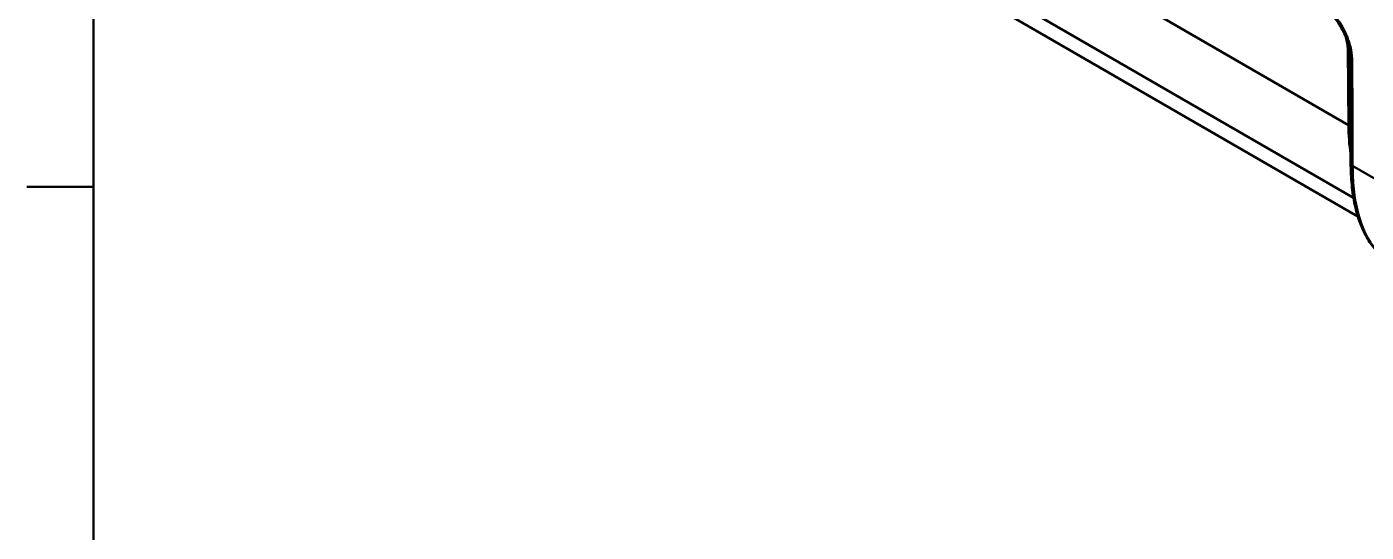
# Model space of a CAD drawing. Header units: millimetres. Extents: x 0 to 1485, y 0 to 1050.
# Drawn here: x 15.3 to 210.7, y 124.7 to 198.3 of the extents above; entities that cross this region are included whole.
import ezdxf

# ---------------------------------------------------------------- set-up
doc = ezdxf.new("R2010")
doc.units = ezdxf.units.MM
doc.header["$LTSCALE"] = 2.5
doc.layers.get('0').update_dxf_attribs({"lineweight": 50})
for name, color, linetype, lineweight in [('Rahmen_0', 7, 'Continuous', 50), ('Sichtbar (ISO)', 7, 'Continuous', 50), ('Sichtbar schmal (ISO)', 7, 'Continuous', 50)]:
    doc.layers.add(name, color=color, linetype=linetype, lineweight=lineweight)

# ---------------------------------------------------------------- blocks, each defined once
blk = doc.blocks.new('Ränder Standardrahmen')
at = {"layer": 'Rahmen_0'}
blk.add_line((10, 70), (6.1, 70), dxfattribs=at)
at = {"layer": 'Rahmen_0', "flags": 128}
blk.add_lwpolyline([(10, 10), (10, 410), (584, 410), (584, 10), (10, 10)], dxfattribs=at)

msp = doc.modelspace()

# ---------------------------------------------------------------- linework, layer by layer
at = {"layer": 'Sichtbar (ISO)'}
for p, q in [((96.284, 238.415), (208.847, 173.427)), ((100.137, 233.824), (209.496, 170.686))]:
    msp.add_line(p, q, dxfattribs=at)
msp.add_ellipse((219.231, 194.068), major_axis=(6.359, 28.775), ratio=0.3026152, start_param=2.209209, end_param=2.2244255, dxfattribs=at)
for points, knots in [([(207.748, 196.817), (207.597, 197.2), (207.424, 197.576), (207.041, 198.296), (206.83, 198.641), (206.381, 199.287), (206.142, 199.588), (205.648, 200.135), (205.392, 200.381), (204.875, 200.808), (204.615, 200.989), (204.36, 201.137)], [-0.66686581, -0.66686581, -0.66686581, -0.66686581, -0.48234569, -0.48234569, -0.29782557, -0.29782557, -0.11330546, -0.11330546, 0.07121466, 0.07121466, 0.25573478, 0.25573478, 0.25573478, 0.25573478]), ([(208.392, 193.678), (208.391, 193.865), (208.382, 194.059), (208.349, 194.457), (208.324, 194.66), (208.256, 195.077), (208.213, 195.29), (208.11, 195.722), (208.05, 195.94), (207.911, 196.379), (207.833, 196.599), (207.748, 196.817)], [0, 0, 0, 0, 0.15784112, 0.15784112, 0.31568224, 0.31568224, 0.47352337, 0.47352337, 0.63136449, 0.63136449, 0.78920561, 0.78920561, 0.78920561, 0.78920561]), ([(208.419, 182.432), (208.417, 183.19), (208.416, 183.947), (208.412, 185.458), (208.411, 186.212), (208.407, 187.715), (208.405, 188.465), (208.402, 189.961), (208.4, 190.707), (208.396, 192.196), (208.394, 192.938), (208.392, 193.678)], [-1.22733541, -1.22733541, -1.22733541, -1.22733541, -1.214640797, -1.214640797, -1.201946183, -1.201946183, -1.18925157, -1.18925157, -1.176556957, -1.176556957, -1.163862343, -1.163862343, -1.163862343, -1.163862343]), ([(208.449, 178.466), (208.448, 178.727), (208.446, 178.99), (208.442, 179.517), (208.439, 179.781), (208.434, 180.31), (208.431, 180.575), (208.426, 181.105), (208.424, 181.371), (208.42, 181.901), (208.419, 182.167), (208.419, 182.432)], [0, 0, 0, 0, 0.19335927, 0.19335927, 0.38671854, 0.38671854, 0.58007781, 0.58007781, 0.77343707, 0.77343707, 0.96679634, 0.96679634, 0.96679634, 0.96679634]), ([(212.493, 165.41), (211.964, 165.937), (211.487, 166.541), (210.636, 167.885), (210.263, 168.625), (209.621, 170.227), (209.353, 171.089), (208.918, 172.922), (208.753, 173.892), (208.525, 175.929), (208.463, 176.994), (208.451, 178.099)], [-0.65617586, -0.65617586, -0.65617586, -0.65617586, -0.52779752, -0.52779752, -0.39941918, -0.39941918, -0.27104085, -0.27104085, -0.14266251, -0.14266251, -0.01428418, -0.01428418, -0.01428418, -0.01428418])]:
    msp.add_open_spline(points, degree=3, knots=knots, dxfattribs=at)
at = {"layer": 'Sichtbar schmal (ISO)'}
for p, q in [((177.819, 201.502), (208.121, 184.007)), ((208.018, 195.151), (208.121, 184.007)), ((212.506, 175.888), (208.742, 178.061))]:
    msp.add_line(p, q, dxfattribs=at)
for centre, major_axis, ratio, start_param, end_param in [((203.716, 195.247), (-2.801, 6.757), 0.6176473, 4.6826172, 5.6052178), ((208.678, 197.183), (-0.931, -0.366), 0.2055499, 0, 0.630994), ((205.149, 196.482), (1.634, -3.858), 0.611298, 0.9769528, 1.3982329), ((206.604, 194.314), (-2, -0.019), 0.5860467, 3.7199435, 3.9216208), ((209.392, 193.681), (-1, -0.003), 0.5754539, 0, 0.7837639), ((206.588, 119.202), (0.36, 190.003), 0.0111771, 5.0493959, 5.1128689), ((225.925, 199.362), (-11.762, -28.932), 0.4620524, 5.446827, 5.6234702), ((206.707, 183.169), (-2, -0.019), 0.5860467, 3.6823992, 3.9216208), ((209.419, 182.434), (-1, -0.002), 0.5760008, 0, 0.7842336), ((209.449, 178.47), (-1, -0.003), 0.57507, 0, 0.783435), ((209.451, 178.109), (-1, -0.01), 0.5869903, 0, 0.7794336), ((227.505, 193.356), (12.445, 29.698), 0.4727855, 2.3102842, 2.9489201)]:
    msp.add_ellipse(centre, major_axis=major_axis, ratio=ratio, start_param=start_param, end_param=end_param, dxfattribs=at)
for points, knots in [([(208.684, 193.273), (208.683, 193.811), (208.624, 194.381), (208.387, 195.564), (208.207, 196.176), (207.971, 196.775)], [0, 0, 0, 0, 0.3946028, 0.3946028, 0.78920561, 0.78920561, 0.78920561, 0.78920561]), ([(208.742, 178.061), (208.74, 178.472), (208.737, 178.884), (208.726, 179.956), (208.719, 180.616), (208.713, 181.525), (208.712, 181.776), (208.712, 182.025)], [0, 0, 0, 0, 0.30129021, 0.30129021, 0.78335454, 0.78335454, 0.96679634, 0.96679634, 0.96679634, 0.96679634])]:
    msp.add_open_spline(points, degree=3, knots=knots, dxfattribs=at)
msp.add_open_spline([(208.744, 177.689), (208.743, 177.813), (208.742, 177.937), (208.742, 178.061)], degree=3, dxfattribs=at)

# ---------------------------------------------------------------- block references
at = {"xscale": 2.5, "yscale": 2.5, "zscale": 2.5}
msp.add_blockref('Ränder Standardrahmen', (0, 0), dxfattribs=at)

doc.saveas('drawing.dxf')
